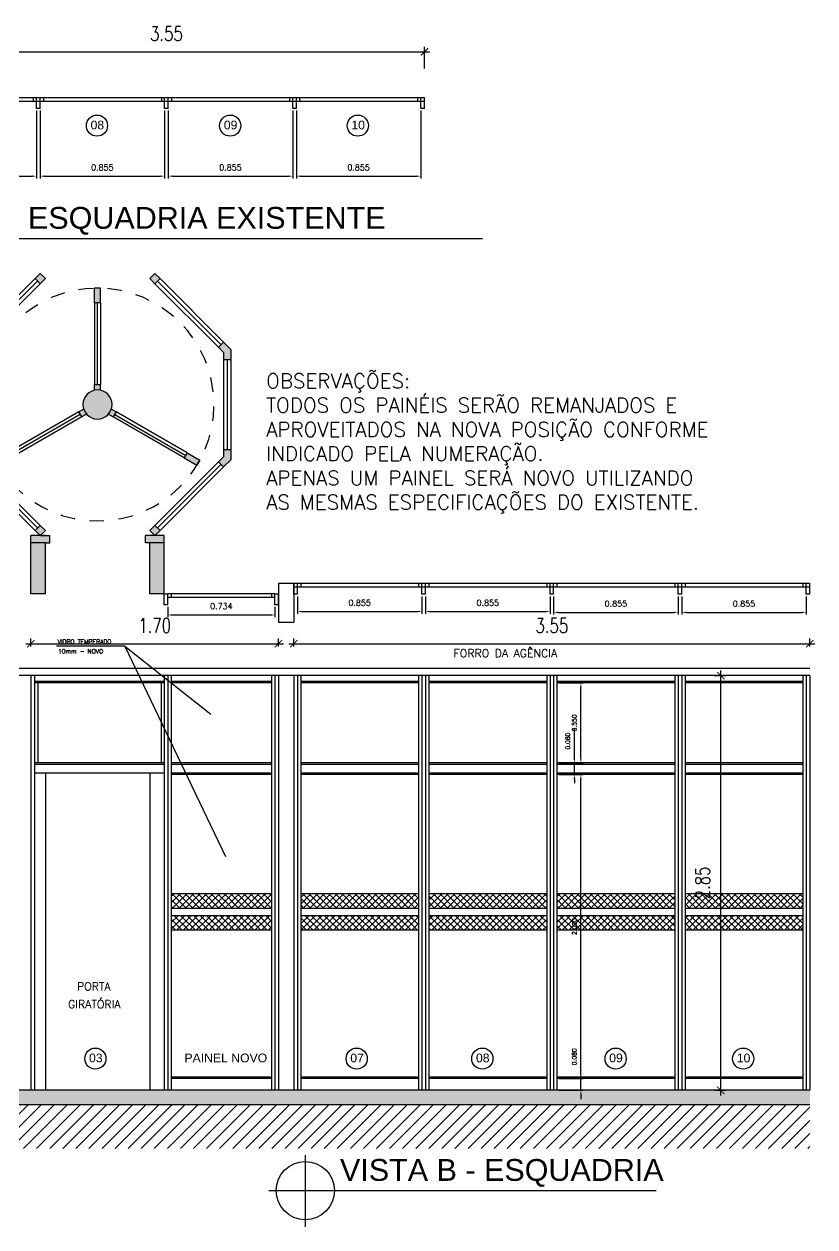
# Model space of a CAD drawing. Extents: x -36.1 to 57, y 1.4 to 46.9.
# Drawn here: x 19.45 to 24.89, y 2.71 to 10.98 of the extents above; entities that cross this region are included whole.
import ezdxf

# ---------------------------------------------------------------- set-up
doc = ezdxf.new("R2010")
doc.units = 0
doc.header["$LTSCALE"] = 0.02
doc.header["$PDMODE"] = 2
doc.linetypes.add('HIDDEN', pattern=[0.375, 0.25, -0.125])
doc.layers.get('0').update_dxf_attribs({"linetype": 'CONTINUOUS'})
doc.layers.get('DEFPOINTS').update_dxf_attribs({"linetype": 'CONTINUOUS'})
for name, color, linetype in [('A-COTAS', 6, 'CONTINUOUS'), ('A-HACHU', 250, 'CONTINUOUS'), ('ACESSORIOS', 6, 'CONTINUOUS'), ('COTAS', 6, 'CONTINUOUS'), ('ESQUAD-SOLID', 6, 'CONTINUOUS'), ('ESQUADRIA', 1, 'CONTINUOUS'), ('ESQUADRIA-F', 6, 'CONTINUOUS'), ('ESQUADRIAS-F', 6, 'CONTINUOUS'), ('ESQUADRIAS-G', 1, 'CONTINUOUS'), ('PAREDES', 7, 'CONTINUOUS'), ('PISO', 6, 'CONTINUOUS'), ('TEXTO', 7, 'CONTINUOUS'), ('TEXTO1', 3, 'CONTINUOUS')]:
    doc.layers.add(name, color=color, linetype=linetype)
doc.styles.add('ARCAD1', font='romans.shx')
doc.styles.add('ARIAL', font='arial.ttf')
doc.styles.add('COTAS', font='romans.shx', dxfattribs={"width": 0.75})
doc.styles.add('PAVIM', font='swiss.ttf')
doc.styles.add('ROMANS', font='simplex.shx')
doc.dimstyles.new('AUTO', dxfattribs={"dimtxt": 0.03, "dimasz": 0.03, "dimexe": 0.015, "dimexo": 0.015, "dimgap": 0.03, "dimtad": 1, "dimdec": 3, "dimzin": 0, "dimdsep": 46, "dimtxsty": 'ROMANS', "dimcen": 0.01, "dimclrd": 256, "dimclre": 256, "dimclrt": 256, "dimadec": 0, "dimazin": 0, "dimtfac": 1, "dimtdec": 4, "dimtmove": 0, "dimatfit": 3, "dimfxl": 1, "dimtvp": 1, "dimtolj": 1, "dimtzin": 0, "dimarcsym": 0})
doc.dimstyles.new('COTAS_50', dxfattribs={"dimscale": 50, "dimtxt": 0.002, "dimasz": 0.001, "dimexe": 0.0007, "dimexo": 0.004, "dimgap": 0.0015, "dimtad": 1, "dimzin": 0, "dimdsep": 46, "dimtxsty": 'COTAS', "dimblk1": 'ARCHTICK', "dimblk2": 'ARCHTICK', "dimsah": 1, "dimcen": 0.003, "dimdle": 0.0007, "dimaunit": 1, "dimadec": 0, "dimazin": 0, "dimtfac": 1, "dimtdec": 0, "dimtix": 1, "dimtmove": 0, "dimatfit": 3, "dimldrblk": 'ARCHTICK', "dimfxl": 1, "dimtolj": 1, "dimtzin": 0, "dimarcsym": 0})

# ---------------------------------------------------------------- blocks, each defined once
blk = doc.blocks.new('*D205')
at = {"linetype": 'ByBlock'}
for p, q in [((4.8399, -1.7727), (4.8399, -2.2383)), ((5.6949, -1.7727), (5.6949, -2.2383)), ((4.8699, -2.2233), (5.6649, -2.2233))]:
    blk.add_line(p, q, dxfattribs=at)
for points in [[(4.8699, -2.2183), (4.8699, -2.2283), (4.8399, -2.2233)], [(5.6649, -2.2183), (5.6649, -2.2283), (5.6949, -2.2233)]]:
    blk.add_solid(points, dxfattribs=at)
at = {"layer": 'DEFPOINTS', "color": 0, "linetype": 'ByBlock'}
for p in [(4.8399, -1.7577), (5.6949, -1.7577), (5.6949, -2.2233)]:
    blk.add_point(p, dxfattribs=at)
at = {"linetype": 'ByBlock', "insert": (5.2674, -2.1633), "char_height": 0.04, "attachment_point": 5, "style": 'ROMANS'}
blk.add_mtext('\\A1;0.855', dxfattribs=at)
blk = doc.blocks.new('_ARCHTICK')
at = {"color": 0, "linetype": 'ByBlock', "const_width": 0.15}
blk.add_lwpolyline([(-0.5, -0.5), (0.5, 0.5)], dxfattribs=at)
blk = doc.blocks.new('*D212')
at = {"color": 0, "linetype": 'ByBlock'}
for p, q in [((18.6231, 10.788), (22.2381, 10.788)), ((18.6581, 10.6738), (18.6581, 10.823)), ((22.2031, 10.6738), (22.2031, 10.823))]:
    blk.add_line(p, q, dxfattribs=at)
at = {"layer": 'DEFPOINTS', "color": 0, "linetype": 'ByBlock'}
for p in [(22.2031, 10.788), (18.6581, 10.4738), (22.2031, 10.4738)]:
    blk.add_point(p, dxfattribs=at)
at = {"color": 0, "linetype": 'ByBlock', "xscale": 0.05, "yscale": 0.05, "zscale": 0.05, "rotation": 180}
blk.add_blockref('_ARCHTICK', (18.6581, 10.788), dxfattribs=at)
at = {"color": 0, "linetype": 'ByBlock', "xscale": 0.05, "yscale": 0.05, "zscale": 0.05}
blk.add_blockref('_ARCHTICK', (22.2031, 10.788), dxfattribs=at)
at = {"color": 0, "linetype": 'ByBlock', "insert": (20.4306, 10.913), "char_height": 0.1, "attachment_point": 5, "style": 'COTAS'}
blk.add_mtext('\\A1;3.55', dxfattribs=at)
blk = doc.blocks.new('*D207')
at = {"linetype": 'ByBlock'}
for p, q in [((3.0799, -1.7727), (3.0799, -2.2383)), ((3.9349, -1.7727), (3.9349, -2.2383)), ((3.1099, -2.2233), (3.9049, -2.2233))]:
    blk.add_line(p, q, dxfattribs=at)
for points in [[(3.1099, -2.2183), (3.1099, -2.2283), (3.0799, -2.2233)], [(3.9049, -2.2183), (3.9049, -2.2283), (3.9349, -2.2233)]]:
    blk.add_solid(points, dxfattribs=at)
at = {"layer": 'DEFPOINTS', "color": 0, "linetype": 'ByBlock'}
for p in [(3.0799, -1.7577), (3.9349, -1.7577), (3.9349, -2.2233)]:
    blk.add_point(p, dxfattribs=at)
at = {"linetype": 'ByBlock', "insert": (3.5074, -2.1633), "char_height": 0.04, "attachment_point": 5, "style": 'ROMANS'}
blk.add_mtext('\\A1;0.855', dxfattribs=at)
blk = doc.blocks.new('*D208')
at = {"linetype": 'ByBlock'}
for p, q in [((3.9599, -1.7727), (3.9599, -2.2383)), ((4.8149, -1.7727), (4.8149, -2.2383)), ((3.9899, -2.2233), (4.7849, -2.2233))]:
    blk.add_line(p, q, dxfattribs=at)
for points in [[(3.9899, -2.2183), (3.9899, -2.2283), (3.9599, -2.2233)], [(4.7849, -2.2183), (4.7849, -2.2283), (4.8149, -2.2233)]]:
    blk.add_solid(points, dxfattribs=at)
at = {"layer": 'DEFPOINTS', "color": 0, "linetype": 'ByBlock'}
for p in [(3.9599, -1.7577), (4.8149, -1.7577), (4.8149, -2.2233)]:
    blk.add_point(p, dxfattribs=at)
at = {"linetype": 'ByBlock', "insert": (4.3874, -2.1633), "char_height": 0.04, "attachment_point": 5, "style": 'ROMANS'}
blk.add_mtext('\\A1;0.855', dxfattribs=at)
blk = doc.blocks.new('*D206')
at = {"linetype": 'ByBlock'}
for p, q in [((5.7199, -1.7727), (5.7199, -2.2383)), ((6.5749, -1.7727), (6.5749, -2.2383)), ((5.7499, -2.2233), (6.5449, -2.2233))]:
    blk.add_line(p, q, dxfattribs=at)
for points in [[(5.7499, -2.2183), (5.7499, -2.2283), (5.7199, -2.2233)], [(6.5449, -2.2183), (6.5449, -2.2283), (6.5749, -2.2233)]]:
    blk.add_solid(points, dxfattribs=at)
at = {"layer": 'DEFPOINTS', "color": 0, "linetype": 'ByBlock'}
for p in [(5.7199, -1.7577), (6.5749, -1.7577), (6.5749, -2.2233)]:
    blk.add_point(p, dxfattribs=at)
at = {"linetype": 'ByBlock', "insert": (6.1474, -2.1633), "char_height": 0.04, "attachment_point": 5, "style": 'ROMANS'}
blk.add_mtext('\\A1;0.855', dxfattribs=at)
blk = doc.blocks.new('PORTA-GIRA')
at = {"layer": 'ESQUAD-SOLID'}
h = blk.add_hatch(color=256, dxfattribs=at)
h.paths.add_polyline_path([(0.1, 2.1667), (0.0646, 2.2021), (0.0293, 2.1667), (0.0646, 2.1314)])
h.paths.add_polyline_path([(-0.3718, 1.695), (-0.4071, 1.7303), (-0.4571, 1.6803), (-0.4571, 1.6096), (-0.4071, 1.6096), (-0.4071, 1.6596)])
h.paths.add_polyline_path([(0.4786, 2.1008, 0.012502), (0.4386, 2.1008), (0.4386, 2.001), (0.4786, 2.001)])
h.paths.add_polyline_path([(0.8525, 2.2021), (0.8172, 2.1667), (0.8525, 2.1314), (0.8879, 2.1667)])
h.paths.add_polyline_path([(1.3743, 1.6803), (1.3389, 1.7157), (1.3036, 1.6803), (1.3243, 1.6596), (1.3243, 1.6096), (1.3743, 1.6096)])
h.paths.add_polyline_path([(1.3743, 0.9925), (1.3243, 0.9925), (1.3243, 0.9425), (1.2889, 0.9071), (1.3243, 0.8718), (1.3743, 0.9218)])
h.paths.add_polyline_path([(0.8525, 0.4707), (0.8172, 0.4354), (0.8525, 0.4), (0.8879, 0.4354)])
h.paths.add_polyline_path([(0.0646, 0.4707), (0.0293, 0.4354), (0.0646, 0.4), (0.1, 0.4354)])
h.paths.add_polyline_path([(-0.3718, 0.9071), (-0.4071, 0.9425), (-0.4071, 0.9925), (-0.4571, 0.9925), (-0.4571, 0.9218), (-0.4071, 0.8718)])
h.paths.add_polyline_path([(-0.1376, 0.9337), (-0.1576, 0.9684), (-0.244, 0.9185, 0.012502), (-0.224, 0.8838)])
h.paths.add_polyline_path([(1.0748, 0.9684), (1.0548, 0.9337), (1.1412, 0.8838, 0.012502), (1.1612, 0.9185)])
h.paths.add_polyline_path([(0.5586, 1.301, 1), (0.3586, 1.301, 1)])
h.paths.add_polyline_path([(0.1, 0.35), (0, 0.35), (0, 0), (0.1, 0)])
h.paths.add_polyline_path([(0.13, 0.4), (0.0646, 0.4), (0, 0.4), (0, 0.35), (0.1, 0.35), (0.13, 0.35)])
h.paths.add_polyline_path([(0.9172, 0.4), (0.8172, 0.4), (0.7872, 0.4), (0.7872, 0.35), (0.8172, 0.35), (0.9172, 0.35)])
h.paths.add_polyline_path([(0.9172, 0.35), (0.8172, 0.35), (0.8172, 0), (0.9172, 0)])
h.paths.add_polyline_path([(0.4786, 1.4376), (0.4386, 1.4376), (0.4386, 1.399, -0.101021), (0.4786, 1.399)])
h.paths.add_polyline_path([(0.5869, 1.2501), (0.5534, 1.2694, -0.101021), (0.5334, 1.2347), (0.5669, 1.2154)])
h.paths.add_polyline_path([(0.3637, 1.2694), (0.3303, 1.2501), (0.3503, 1.2154), (0.3837, 1.2347, -0.101021)])
at = {"layer": 'ESQUADRIA'}
for p, q in [((0.0293, 2.1667), (0.0646, 2.2021)), ((0.0293, 2.1667), (0.0646, 2.1314)), ((0.0646, 2.2021), (0.1, 2.1667)), ((0.0646, 2.1314), (0.1, 2.1667)), ((0.8525, 2.2021), (0.8172, 2.1667)), ((0.8172, 2.1667), (0.8525, 2.1314)), ((0.8525, 2.2021), (0.8879, 2.1667)), ((0.8879, 2.1667), (0.8525, 2.1314)), ((-0.3894, 1.7127), (0.047, 2.149)), ((0.4386, 2.001), (0.4386, 2.101)), ((0.4386, 2.101), (0.4786, 2.101)), ((0.4786, 2.001), (0.4786, 2.101)), ((1.3212, 1.698), (0.8702, 2.149)), ((0.4386, 2.001), (0.4786, 2.001)), ((0.4586, 1.4376), (0.4586, 2.001)), ((-0.4071, 1.7303), (-0.4571, 1.6803)), ((-0.4571, 1.6803), (-0.4571, 1.6096)), ((-0.4071, 1.7303), (-0.3718, 1.695)), ((-0.3718, 1.695), (-0.4071, 1.6596)), ((-0.4071, 1.6596), (-0.4071, 1.6096)), ((1.3389, 1.7157), (1.3036, 1.6803)), ((1.3036, 1.6803), (1.3243, 1.6596)), ((1.3243, 1.6096), (1.3243, 1.6596)), ((1.3389, 1.7157), (1.3743, 1.6803)), ((1.3743, 1.6096), (1.3743, 1.6803)), ((-0.4071, 1.6096), (-0.4571, 1.6096)), ((-0.4321, 1.6096), (-0.4321, 0.9925)), ((1.3243, 1.6096), (1.3743, 1.6096)), ((1.3493, 0.9925), (1.3493, 1.6096)), ((0.4786, 1.4376), (0.4386, 1.4376)), ((0.4386, 1.399), (0.4386, 1.4376)), ((0.4786, 1.399), (0.4786, 1.4376)), ((0.3637, 1.2694), (0.3303, 1.2501)), ((0.3303, 1.2501), (0.3503, 1.2154)), ((0.5534, 1.2694), (0.5869, 1.2501)), ((0.5669, 1.2154), (0.5869, 1.2501)), ((0.3403, 1.2327), (-0.1476, 0.951)), ((0.3837, 1.2347), (0.3503, 1.2154)), ((0.5334, 1.2347), (0.5669, 1.2154)), ((0.5769, 1.2327), (1.0648, 0.951)), ((-0.4571, 0.9925), (-0.4571, 0.9218)), ((-0.4071, 0.9925), (-0.4571, 0.9925)), ((-0.4071, 0.9925), (-0.4071, 0.9425)), ((1.3243, 0.9425), (1.3243, 0.9925)), ((1.3243, 0.9925), (1.3743, 0.9925)), ((1.3743, 0.9218), (1.3743, 0.9925)), ((-0.4071, 0.8718), (-0.4571, 0.9218)), ((-0.3718, 0.9071), (-0.4071, 0.9425)), ((-0.1576, 0.9684), (-0.2442, 0.9184)), ((-0.2442, 0.9184), (-0.2242, 0.8837)), ((-0.1376, 0.9337), (-0.2242, 0.8837)), ((-0.1576, 0.9684), (-0.1376, 0.9337)), ((1.0548, 0.9337), (1.0748, 0.9684)), ((1.0548, 0.9337), (1.1414, 0.8837)), ((1.0748, 0.9684), (1.1614, 0.9184)), ((1.1414, 0.8837), (1.1614, 0.9184)), ((1.2889, 0.9071), (1.3243, 0.9425)), ((1.3243, 0.8718), (1.3743, 0.9218)), ((-0.3718, 0.9071), (-0.4071, 0.8718)), ((-0.3894, 0.8894), (0.047, 0.453)), ((0.8702, 0.453), (1.3066, 0.8894)), ((1.2889, 0.9071), (1.3243, 0.8718)), ((0.0646, 0.4707), (0.0293, 0.4354)), ((0.0646, 0.4), (0.0293, 0.4354)), ((0.1, 0.4354), (0.0646, 0.4707)), ((0.1, 0.4354), (0.0646, 0.4)), ((0.8172, 0.4354), (0.8525, 0.4707)), ((0.8172, 0.4354), (0.8525, 0.4)), ((0.8525, 0.4707), (0.8879, 0.4354)), ((0.8525, 0.4), (0.8879, 0.4354)), ((0, 0), (0, 0.4)), ((0, 0.4), (0.1, 0.4)), ((0, 0.35), (0.1, 0.35)), ((0.0646, 0.4), (0.13, 0.4)), ((0.1, 0), (0.1, 0.35)), ((0.1, 0.35), (0.13, 0.35)), ((0.13, 0.35), (0.13, 0.4)), ((0.7872, 0.35), (0.7872, 0.4)), ((0.8525, 0.4), (0.7872, 0.4)), ((0.8172, 0.35), (0.7872, 0.35)), ((0.8172, 0.4), (0.9172, 0.4)), ((0.8172, 0), (0.8172, 0.35)), ((0.8172, 0.35), (0.9172, 0.35)), ((0.9172, 0), (0.9172, 0.4)), ((0, 0), (0.1, 0)), ((0.8172, 0), (0.9172, 0))]:
    blk.add_line(p, q, dxfattribs=at)
blk.add_circle((0.4586, 1.301), 0.1, dxfattribs=at)
at = {"layer": 'ESQUADRIA-F'}
for p, q in [((-0.4071, 1.7303), (0.0293, 2.1667)), ((1.3389, 1.7157), (0.8879, 2.1667)), ((-0.3718, 1.695), (0.0646, 2.1314)), ((1.3036, 1.6803), (0.8525, 2.1314)), ((0.4386, 2.001), (0.4386, 1.4376)), ((0.4786, 2.001), (0.4786, 1.4376)), ((-0.4571, 1.6096), (-0.4571, 0.9925)), ((-0.4071, 1.6096), (-0.4071, 0.9925)), ((1.3243, 0.9925), (1.3243, 1.6096)), ((1.3743, 0.9925), (1.3743, 1.6096)), ((-0.1576, 0.9684), (0.3303, 1.2501)), ((0.5869, 1.2501), (1.0748, 0.9684)), ((-0.1376, 0.9337), (0.3503, 1.2154)), ((0.5669, 1.2154), (1.0548, 0.9337)), ((-0.4071, 0.8718), (0.0293, 0.4354)), ((-0.3718, 0.9071), (0.0646, 0.4707)), ((0.8525, 0.4707), (1.2889, 0.9071)), ((0.8879, 0.4354), (1.3243, 0.8718))]:
    blk.add_line(p, q, dxfattribs=at)
at = {"layer": 'PISO', "linetype": 'HIDDEN'}
blk.add_circle((0.4586, 1.301), 0.8, dxfattribs=at)
blk = doc.blocks.new('*D216')
at = {"color": 0, "linetype": 'ByBlock'}
for p, q in [((24.2394, 3.6155), (24.2394, 6.5355)), ((24.1934, 6.5005), (24.2744, 6.5005)), ((24.1934, 3.6505), (24.2744, 3.6505))]:
    blk.add_line(p, q, dxfattribs=at)
at = {"layer": 'DEFPOINTS', "color": 0, "linetype": 'ByBlock'}
for p in [(23.9934, 6.5005), (24.2394, 6.5005), (23.9934, 3.6505)]:
    blk.add_point(p, dxfattribs=at)
at = {"color": 0, "linetype": 'ByBlock', "xscale": 0.05, "yscale": 0.05, "zscale": 0.05}
for p, rotation in [((24.2394, 6.5005), 90), ((24.2394, 3.6505), 270)]:
    blk.add_blockref('_ARCHTICK', p, dxfattribs=dict(at, rotation=rotation))
at = {"color": 0, "linetype": 'ByBlock', "insert": (24.1144, 5.0755), "char_height": 0.1, "attachment_point": 5, "rotation": 90, "style": 'COTAS'}
blk.add_mtext('\\A1;2.85', dxfattribs=at)
blk = doc.blocks.new('*D217')
at = {"linetype": 'ByBlock'}
for p, q in [((17.5179, 8.2591), (17.5179, 8.4691)), ((17.4133, 8.2291), (17.5329, 8.2291)), ((17.5179, 8.1491), (17.5179, 8.2291)), ((17.4133, 8.1491), (17.5329, 8.1491)), ((17.5179, 8.1191), (17.5179, 8.0891))]:
    blk.add_line(p, q, dxfattribs=at)
for points in [[(17.5129, 8.2591), (17.5229, 8.2591), (17.5179, 8.2291)], [(17.5129, 8.1191), (17.5229, 8.1191), (17.5179, 8.1491)]]:
    blk.add_solid(points, dxfattribs=at)
at = {"layer": 'DEFPOINTS', "color": 0, "linetype": 'ByBlock'}
for p in [(17.3983, 8.2291), (17.5179, 8.2291), (17.3983, 8.1491)]:
    blk.add_point(p, dxfattribs=at)
at = {"linetype": 'ByBlock', "insert": (17.4729, 8.3791), "char_height": 0.03, "attachment_point": 5, "rotation": 90, "style": 'ROMANS'}
blk.add_mtext('\\A1;0.080', dxfattribs=at)
blk = doc.blocks.new('*D218')
at = {"linetype": 'ByBlock'}
for p, q in [((17.4133, 8.7791), (17.5779, 8.7791)), ((17.5629, 8.2591), (17.5629, 8.7491)), ((17.4133, 8.2291), (17.5779, 8.2291))]:
    blk.add_line(p, q, dxfattribs=at)
for points in [[(17.5579, 8.7491), (17.5679, 8.7491), (17.5629, 8.7791)], [(17.5579, 8.2591), (17.5679, 8.2591), (17.5629, 8.2291)]]:
    blk.add_solid(points, dxfattribs=at)
at = {"layer": 'DEFPOINTS', "color": 0, "linetype": 'ByBlock'}
for p in [(17.3983, 8.7791), (17.5629, 8.7791), (17.3983, 8.2291)]:
    blk.add_point(p, dxfattribs=at)
at = {"linetype": 'ByBlock', "insert": (17.5179, 8.5041), "char_height": 0.03, "attachment_point": 5, "rotation": 90, "style": 'ROMANS'}
blk.add_mtext('\\A1;0.550', dxfattribs=at)
blk = doc.blocks.new('*D219')
at = {"linetype": 'ByBlock'}
for p, q in [((17.5629, 6.0891), (17.5629, 6.2991)), ((17.4133, 6.0591), (17.5779, 6.0591)), ((17.5629, 5.9791), (17.5629, 6.0591)), ((17.4133, 5.9791), (17.5779, 5.9791)), ((17.5629, 5.9491), (17.5629, 5.9191))]:
    blk.add_line(p, q, dxfattribs=at)
for points in [[(17.5579, 6.0891), (17.5679, 6.0891), (17.5629, 6.0591)], [(17.5579, 5.9491), (17.5679, 5.9491), (17.5629, 5.9791)]]:
    blk.add_solid(points, dxfattribs=at)
at = {"layer": 'DEFPOINTS', "color": 0, "linetype": 'ByBlock'}
for p in [(17.3983, 6.0591), (17.5629, 6.0591), (17.3983, 5.9791)]:
    blk.add_point(p, dxfattribs=at)
at = {"linetype": 'ByBlock', "insert": (17.5179, 6.2091), "char_height": 0.03, "attachment_point": 5, "rotation": 90, "style": 'ROMANS'}
blk.add_mtext('\\A1;0.080', dxfattribs=at)
blk = doc.blocks.new('*D220')
at = {"linetype": 'ByBlock'}
for p, q in [((17.4133, 8.1491), (17.5779, 8.1491)), ((17.5629, 6.0891), (17.5629, 8.1191)), ((17.4133, 6.0591), (17.5779, 6.0591))]:
    blk.add_line(p, q, dxfattribs=at)
for points in [[(17.5579, 8.1191), (17.5679, 8.1191), (17.5629, 8.1491)], [(17.5579, 6.0891), (17.5679, 6.0891), (17.5629, 6.0591)]]:
    blk.add_solid(points, dxfattribs=at)
at = {"layer": 'DEFPOINTS', "color": 0, "linetype": 'ByBlock'}
for p in [(17.3983, 8.1491), (17.5629, 8.1491), (17.3983, 6.0591)]:
    blk.add_point(p, dxfattribs=at)
at = {"linetype": 'ByBlock', "insert": (17.5179, 7.1041), "char_height": 0.03, "attachment_point": 5, "rotation": 90, "style": 'ROMANS'}
blk.add_mtext('\\A1;2.090', dxfattribs=at)
blk = doc.blocks.new('*D226')
at = {"linetype": 'ByBlock'}
for p, q in [((4.8377, -5.1838), (4.8377, -5.2541)), ((5.5717, -5.1838), (5.5717, -5.2541)), ((4.8677, -5.2391), (5.5417, -5.2391))]:
    blk.add_line(p, q, dxfattribs=at)
for points in [[(4.8677, -5.2341), (4.8677, -5.2441), (4.8377, -5.2391)], [(5.5417, -5.2341), (5.5417, -5.2441), (5.5717, -5.2391)]]:
    blk.add_solid(points, dxfattribs=at)
at = {"layer": 'DEFPOINTS', "color": 0, "linetype": 'ByBlock'}
for p in [(4.8377, -5.1688), (5.5717, -5.1688), (5.5717, -5.2391)]:
    blk.add_point(p, dxfattribs=at)
at = {"linetype": 'ByBlock', "insert": (5.2047, -5.1791), "char_height": 0.04, "attachment_point": 5, "style": 'ROMANS'}
blk.add_mtext('\\A1;0.734', dxfattribs=at)
blk = doc.blocks.new('*D228')
at = {"linetype": 'ByBlock'}
for p, q in [((5.7276, -5.1114), (5.7276, -5.2305)), ((6.5826, -5.1114), (6.5826, -5.2305)), ((5.7576, -5.2155), (6.5526, -5.2155))]:
    blk.add_line(p, q, dxfattribs=at)
for points in [[(5.7576, -5.2105), (5.7576, -5.2205), (5.7276, -5.2155)], [(6.5526, -5.2105), (6.5526, -5.2205), (6.5826, -5.2155)]]:
    blk.add_solid(points, dxfattribs=at)
at = {"layer": 'DEFPOINTS', "color": 0, "linetype": 'ByBlock'}
for p in [(5.7276, -5.0964), (6.5826, -5.0964), (6.5826, -5.2155)]:
    blk.add_point(p, dxfattribs=at)
at = {"linetype": 'ByBlock', "insert": (6.1551, -5.1555), "char_height": 0.04, "attachment_point": 5, "style": 'ROMANS'}
blk.add_mtext('\\A1;0.855', dxfattribs=at)
blk = doc.blocks.new('*D229')
at = {"linetype": 'ByBlock'}
for p, q in [((6.6076, -5.1114), (6.6076, -5.2305)), ((7.4626, -5.1114), (7.4626, -5.2305)), ((6.6376, -5.2155), (7.4326, -5.2155))]:
    blk.add_line(p, q, dxfattribs=at)
for points in [[(6.6376, -5.2105), (6.6376, -5.2205), (6.6076, -5.2155)], [(7.4326, -5.2105), (7.4326, -5.2205), (7.4626, -5.2155)]]:
    blk.add_solid(points, dxfattribs=at)
at = {"layer": 'DEFPOINTS', "color": 0, "linetype": 'ByBlock'}
for p in [(6.6076, -5.0964), (7.4626, -5.0964), (7.4626, -5.2155)]:
    blk.add_point(p, dxfattribs=at)
at = {"linetype": 'ByBlock', "insert": (7.0351, -5.1555), "char_height": 0.04, "attachment_point": 5, "style": 'ROMANS'}
blk.add_mtext('\\A1;0.855', dxfattribs=at)
blk = doc.blocks.new('*D230')
at = {"linetype": 'ByBlock'}
for p, q in [((7.4876, -5.1114), (7.4876, -5.2365)), ((8.3426, -5.1114), (8.3426, -5.2365)), ((7.5176, -5.2215), (8.3126, -5.2215))]:
    blk.add_line(p, q, dxfattribs=at)
for points in [[(7.5176, -5.2165), (7.5176, -5.2265), (7.4876, -5.2215)], [(8.3126, -5.2165), (8.3126, -5.2265), (8.3426, -5.2215)]]:
    blk.add_solid(points, dxfattribs=at)
at = {"layer": 'DEFPOINTS', "color": 0, "linetype": 'ByBlock'}
for p in [(7.4876, -5.0964), (8.3426, -5.0964), (8.3426, -5.2215)]:
    blk.add_point(p, dxfattribs=at)
at = {"linetype": 'ByBlock', "insert": (7.9151, -5.1615), "char_height": 0.04, "attachment_point": 5, "style": 'ROMANS'}
blk.add_mtext('\\A1;0.855', dxfattribs=at)
blk = doc.blocks.new('*D231')
at = {"linetype": 'ByBlock'}
for p, q in [((8.3676, -5.1114), (8.3676, -5.2365)), ((9.2226, -5.1114), (9.2226, -5.2365)), ((8.3976, -5.2215), (9.1926, -5.2215))]:
    blk.add_line(p, q, dxfattribs=at)
for points in [[(8.3976, -5.2165), (8.3976, -5.2265), (8.3676, -5.2215)], [(9.1926, -5.2165), (9.1926, -5.2265), (9.2226, -5.2215)]]:
    blk.add_solid(points, dxfattribs=at)
at = {"layer": 'DEFPOINTS', "color": 0, "linetype": 'ByBlock'}
for p in [(8.3676, -5.0964), (9.2226, -5.0964), (9.2226, -5.2215)]:
    blk.add_point(p, dxfattribs=at)
at = {"linetype": 'ByBlock', "insert": (8.7951, -5.1615), "char_height": 0.04, "attachment_point": 5, "style": 'ROMANS'}
blk.add_mtext('\\A1;0.855', dxfattribs=at)
blk = doc.blocks.new('*D234')
at = {"color": 0, "linetype": 'ByBlock'}
for p, q in [((19.4638, 6.72), (21.2355, 6.72)), ((19.4988, 6.7005), (19.4988, 6.755)), ((21.2005, 6.7005), (21.2005, 6.755))]:
    blk.add_line(p, q, dxfattribs=at)
at = {"layer": 'DEFPOINTS', "color": 0, "linetype": 'ByBlock'}
for p in [(21.2005, 6.72), (19.4988, 6.5005), (21.2005, 6.5005)]:
    blk.add_point(p, dxfattribs=at)
at = {"color": 0, "linetype": 'ByBlock', "xscale": 0.05, "yscale": 0.05, "zscale": 0.05, "rotation": 180}
blk.add_blockref('_ARCHTICK', (19.4988, 6.72), dxfattribs=at)
at = {"color": 0, "linetype": 'ByBlock', "xscale": 0.05, "yscale": 0.05, "zscale": 0.05}
blk.add_blockref('_ARCHTICK', (21.2005, 6.72), dxfattribs=at)
at = {"color": 0, "linetype": 'ByBlock', "insert": (20.3496, 6.845), "char_height": 0.1, "attachment_point": 5, "style": 'COTAS'}
blk.add_mtext('\\A1;1.70', dxfattribs=at)
blk = doc.blocks.new('*D235')
at = {"color": 0, "linetype": 'ByBlock'}
for p, q in [((21.2709, 6.72), (24.8859, 6.72)), ((21.3059, 6.7005), (21.3059, 6.755)), ((24.8509, 6.7005), (24.8509, 6.755))]:
    blk.add_line(p, q, dxfattribs=at)
at = {"layer": 'DEFPOINTS', "color": 0, "linetype": 'ByBlock'}
for p in [(24.8509, 6.72), (21.3059, 6.5005), (24.8509, 6.5005)]:
    blk.add_point(p, dxfattribs=at)
at = {"color": 0, "linetype": 'ByBlock', "xscale": 0.05, "yscale": 0.05, "zscale": 0.05, "rotation": 180}
blk.add_blockref('_ARCHTICK', (21.3059, 6.72), dxfattribs=at)
at = {"color": 0, "linetype": 'ByBlock', "xscale": 0.05, "yscale": 0.05, "zscale": 0.05}
blk.add_blockref('_ARCHTICK', (24.8509, 6.72), dxfattribs=at)
at = {"color": 0, "linetype": 'ByBlock', "insert": (23.0784, 6.845), "char_height": 0.1, "attachment_point": 5, "style": 'COTAS'}
blk.add_mtext('\\A1;3.55', dxfattribs=at)

msp = doc.modelspace()

# ---------------------------------------------------------------- hatches: boundary and pattern name
at = {"layer": 'A-HACHU'}
h = msp.add_hatch(dxfattribs=at)
h.set_pattern_fill('ANSI37', color=256, scale=0.01, style=0)
h.set_pattern_definition([(45, (15.603224, 12.156533), (-0.02245064, 0.02245064), []), (135, (15.603224, 12.156533), (-0.02245064, -0.02245064), [])])
h.paths.add_polyline_path([(15.9762, 5.0005), (15.8855, 4.9005), (16.72, 4.9005), (16.72, 5.0005)])
h.paths.add_polyline_path([(16.72, 4.7505), (16.72, 4.8505), (15.8402, 4.8505), (15.8269, 4.8358), (15.8965, 4.7505)])
h.paths.add_polyline_path([(15.82, 5.0005), (15.82, 4.9005), (15.8855, 4.9005), (15.9762, 5.0005)])
h.paths.add_polyline_path([(16.79, 5.0005), (16.79, 4.9005), (17.546, 4.9005), (17.546, 5.0005)])
h.paths.add_polyline_path([(17.546, 4.7505), (17.546, 4.8505), (16.79, 4.8505), (16.79, 4.7505)])
h.paths.add_polyline_path([(18.426, 4.7505), (18.426, 4.8505), (17.616, 4.8505), (17.616, 4.7505)])
h.paths.add_polyline_path([(17.616, 5.0005), (17.616, 4.9005), (18.426, 4.9005), (18.426, 5.0005)])
h.paths.add_polyline_path([(18.496, 5.0005), (18.496, 4.9005), (19.1013, 4.9005), (19.1013, 5.0005)])
h.paths.add_polyline_path([(19.1013, 4.7505), (19.1013, 4.8505), (18.496, 4.8505), (18.496, 4.7505)])
h.paths.add_polyline_path([(20.4634, 4.8505), (20.4634, 4.7505), (21.153, 4.7505), (21.153, 4.8505)])
h.paths.add_polyline_path([(20.4634, 5.0005), (20.4634, 4.9005), (21.153, 4.9005), (21.153, 5.0005)])
h.paths.add_polyline_path([(22.1634, 4.9005), (22.1634, 5.0005), (21.3534, 5.0005), (21.3534, 4.9005)])
h.paths.add_polyline_path([(21.3534, 4.8505), (21.3534, 4.7505), (22.1634, 4.7505), (22.1634, 4.8505)])
h.paths.add_polyline_path([(22.2334, 4.8505), (22.2334, 4.7505), (23.0434, 4.7505), (23.0434, 4.8505)])
h.paths.add_polyline_path([(23.0434, 4.9005), (23.0434, 5.0005), (22.2334, 5.0005), (22.2334, 4.9005)])
h.paths.add_polyline_path([(23.9234, 4.9005), (23.9234, 5.0005), (23.1134, 5.0005), (23.1134, 4.9005)])
h.paths.add_polyline_path([(23.1134, 4.8505), (23.1134, 4.7505), (23.9234, 4.7505), (23.9234, 4.8505)])
h.paths.add_polyline_path([(23.9934, 4.8505), (23.9934, 4.7505), (24.8034, 4.7505), (24.8034, 4.8505)])
h.paths.add_polyline_path([(23.9934, 5.0005), (23.9934, 4.9005), (24.8034, 4.9005), (24.8034, 5.0005)])
h.paths.add_polyline_path([(23.2105, 4.708), (23.2105, 4.843), (23.2555, 4.843), (23.2555, 4.708)], flags=9)
h.paths.add_polyline_path([(24.0394, 4.9362), (24.0394, 5.2148), (24.1894, 5.2148), (24.1894, 4.9362)], flags=9)
h = msp.add_hatch(dxfattribs=at)
h.set_pattern_fill('ANSI31', color=256, scale=0.02, style=0)
h.set_pattern_definition([(45, (15.603224, 12.156533), (-0.04490128, 0.04490128), [])])
h.paths.add_polyline_path([(24.8509, 3.5505), (14.8525, 3.5505), (14.8525, 3.2505), (24.8509, 3.2505)])

# ---------------------------------------------------------------- linework, layer by layer
msp.add_solid([(14.8525, 3.5505), (14.8525, 3.6505), (24.8509, 3.5505), (24.8509, 3.6505)], dxfattribs=at)
at = {"layer": 'COTAS', "linetype": 'ByBlock'}
for q in [(19.6752, 6.7027), (20.7366, 6.2358), (20.8372, 5.257)]:
    msp.add_line((20.1455, 6.7027), q, dxfattribs=at)
at = {"layer": 'ESQUADRIA-F', "linetype": 'ByBlock'}
for p, q in [((18.6831, 10.4738), (22.2031, 10.4738)), ((18.6831, 10.4488), (22.2031, 10.4488)), ((21.3059, 7.1351), (24.8509, 7.1351)), ((21.3059, 7.1101), (24.8509, 7.1101)), ((21.175, 7.0627), (20.4409, 7.0627)), ((21.175, 7.0377), (20.4409, 7.0377))]:
    msp.add_line(p, q, dxfattribs=at)
at = {"layer": 'ESQUADRIA-F'}
for p, q in [((20.4159, 6.4605), (19.5238, 6.4605)), ((20.4159, 6.4505), (19.5238, 6.4505)), ((19.5463, 6.4505), (19.5463, 5.9005)), ((20.3934, 6.4505), (20.3934, 5.9005)), ((20.4634, 6.5005), (20.4634, 3.6505)), ((21.153, 6.4605), (20.4634, 6.4605)), ((21.153, 6.4505), (20.4634, 6.4505)), ((21.153, 6.5005), (21.153, 3.6505)), ((21.3534, 6.5005), (21.3534, 3.6505)), ((22.1634, 6.4605), (21.3534, 6.4605)), ((22.1634, 6.4505), (21.3534, 6.4505)), ((22.1634, 6.5005), (22.1634, 3.6505)), ((22.2334, 6.5005), (22.2334, 3.6505)), ((23.0434, 6.4605), (22.2334, 6.4605)), ((23.0434, 6.4505), (22.2334, 6.4505)), ((23.0434, 6.5005), (23.0434, 3.6505)), ((23.1134, 6.5005), (23.1134, 3.6505)), ((23.9234, 6.4605), (23.1134, 6.4605)), ((23.9234, 6.4505), (23.1134, 6.4505)), ((23.9234, 6.5005), (23.9234, 3.6505)), ((23.9934, 6.5005), (23.9934, 3.6505)), ((24.8034, 6.4605), (23.9934, 6.4605)), ((24.8034, 6.4505), (23.9934, 6.4505)), ((24.8034, 6.5005), (24.8034, 3.6505)), ((20.4159, 5.9005), (19.5238, 5.9005)), ((20.4159, 5.8905), (19.5238, 5.8905)), ((21.153, 5.9005), (20.4634, 5.9005)), ((21.153, 5.8905), (20.4634, 5.8905)), ((22.1634, 5.9005), (21.3534, 5.9005)), ((22.1634, 5.8905), (21.3534, 5.8905)), ((23.0434, 5.9005), (22.2334, 5.9005)), ((23.0434, 5.8905), (22.2334, 5.8905)), ((23.9234, 5.9005), (23.1134, 5.9005)), ((23.9234, 5.8905), (23.1134, 5.8905)), ((24.8034, 5.9005), (23.9934, 5.9005)), ((24.8034, 5.8905), (23.9934, 5.8905)), ((20.4159, 5.8305), (19.5238, 5.8305)), ((21.153, 5.8305), (20.4634, 5.8305)), ((21.153, 5.8205), (20.4634, 5.8205)), ((22.1634, 5.8305), (21.3534, 5.8305)), ((22.1634, 5.8205), (21.3534, 5.8205)), ((23.0434, 5.8305), (22.2334, 5.8305)), ((23.0434, 5.8205), (22.2334, 5.8205)), ((23.9234, 5.8305), (23.1134, 5.8305)), ((23.9234, 5.8205), (23.1134, 5.8205)), ((24.8034, 5.8305), (23.9934, 5.8305)), ((24.8034, 5.8205), (23.9934, 5.8205)), ((21.153, 3.7405), (20.4634, 3.7405)), ((21.153, 3.7305), (20.4634, 3.7305)), ((22.1634, 3.7405), (21.3534, 3.7405)), ((22.1634, 3.7305), (21.3534, 3.7305)), ((23.0434, 3.7405), (22.2334, 3.7405)), ((23.0434, 3.7305), (22.2334, 3.7305)), ((23.9234, 3.7405), (23.1134, 3.7405)), ((23.9234, 3.7305), (23.1134, 3.7305)), ((24.8034, 3.7405), (23.9934, 3.7405)), ((24.8034, 3.7305), (23.9934, 3.7305))]:
    msp.add_line(p, q, dxfattribs=at)
at = {"layer": 'ESQUADRIAS-F'}
for p, q in [((19.5156, 10.4738), (19.5156, 10.4488)), ((19.5856, 10.4738), (19.5856, 10.4488)), ((20.3956, 10.4738), (20.3956, 10.4488)), ((20.4656, 10.4738), (20.4656, 10.4488)), ((21.2756, 10.4738), (21.2756, 10.4488)), ((21.3456, 10.4738), (21.3456, 10.4488)), ((22.1556, 10.4738), (22.1556, 10.4488)), ((21.3534, 7.1351), (21.3534, 7.1101)), ((22.1634, 7.1351), (22.1634, 7.1101)), ((22.2334, 7.1351), (22.2334, 7.1101)), ((23.0434, 7.1351), (23.0434, 7.1101)), ((23.1134, 7.1351), (23.1134, 7.1101)), ((23.9234, 7.1351), (23.9234, 7.1101)), ((23.9934, 7.1351), (23.9934, 7.1101)), ((24.8034, 7.1351), (24.8034, 7.1101)), ((20.4634, 7.0627), (20.4634, 7.0377)), ((21.1525, 7.0627), (21.1525, 7.0377))]:
    msp.add_line(p, q, dxfattribs=at)
at = {"layer": 'ESQUADRIAS-G'}
for p, q in [((19.5381, 10.4738), (19.5631, 10.4738)), ((19.5381, 10.3988), (19.5381, 10.4738)), ((19.5631, 10.3988), (19.5631, 10.4738)), ((20.4181, 10.4738), (20.4431, 10.4738)), ((20.4181, 10.3988), (20.4181, 10.4738)), ((20.4431, 10.3988), (20.4431, 10.4738)), ((21.2981, 10.3988), (21.2981, 10.4738)), ((21.2981, 10.4738), (21.3231, 10.4738)), ((21.3231, 10.3988), (21.3231, 10.4738)), ((22.1781, 10.4738), (22.2031, 10.4738)), ((22.1781, 10.3988), (22.1781, 10.4738)), ((22.2031, 10.3988), (22.2031, 10.4738)), ((19.5631, 10.3988), (19.5381, 10.3988)), ((20.4431, 10.3988), (20.4181, 10.3988)), ((21.3231, 10.3988), (21.2981, 10.3988)), ((22.2031, 10.3988), (22.1781, 10.3988)), ((21.3059, 7.0601), (21.3059, 7.1351)), ((21.3059, 7.1351), (21.3309, 7.1351)), ((21.3309, 7.0601), (21.3309, 7.1351)), ((22.1859, 7.0601), (22.1859, 7.1351)), ((22.1859, 7.1351), (22.2109, 7.1351)), ((22.2109, 7.0601), (22.2109, 7.1351)), ((23.0659, 7.0601), (23.0659, 7.1351)), ((23.0659, 7.1351), (23.0909, 7.1351)), ((23.0909, 7.0601), (23.0909, 7.1351)), ((23.9459, 7.1351), (23.9709, 7.1351)), ((23.9459, 7.0601), (23.9459, 7.1351)), ((23.9709, 7.0601), (23.9709, 7.1351)), ((24.8259, 7.0601), (24.8259, 7.1351)), ((24.8259, 7.1351), (24.8509, 7.1351)), ((24.8509, 7.0601), (24.8509, 7.1351)), ((20.4159, 7.0627), (20.4409, 7.0627)), ((20.4159, 6.9877), (20.4159, 7.0627)), ((20.4409, 6.9877), (20.4409, 7.0627)), ((21.175, 7.0627), (21.2, 7.0627)), ((21.175, 6.9877), (21.175, 7.0627)), ((21.2, 6.9877), (21.2, 7.0627)), ((21.3309, 7.0601), (21.3059, 7.0601)), ((22.2109, 7.0601), (22.1859, 7.0601)), ((23.0909, 7.0601), (23.0659, 7.0601)), ((23.9709, 7.0601), (23.9459, 7.0601)), ((24.8509, 7.0601), (24.8259, 7.0601)), ((20.4409, 6.9877), (20.4159, 6.9877)), ((21.2, 6.9877), (21.175, 6.9877)), ((19.5238, 6.5005), (19.5238, 3.6505)), ((20.4159, 6.5005), (20.4159, 3.6505)), ((20.4409, 6.5005), (20.4409, 3.6505)), ((21.1755, 6.5005), (21.1755, 3.6505)), ((21.3309, 6.5005), (21.3309, 3.6505)), ((22.1859, 6.5005), (22.1859, 3.6505)), ((22.2109, 6.5005), (22.2109, 3.6505)), ((23.0659, 6.5005), (23.0659, 3.6505)), ((23.0909, 6.5005), (23.0909, 3.6505)), ((23.9459, 6.5005), (23.9459, 3.6505)), ((23.9709, 6.5005), (23.9709, 3.6505)), ((24.8259, 6.5005), (24.8259, 3.6505)), ((24.8509, 6.5005), (24.8509, 3.6505)), ((21.153, 5.0005), (20.4634, 5.0005)), ((22.1634, 5.0005), (21.3534, 5.0005)), ((23.0434, 5.0005), (22.2334, 5.0005)), ((23.9234, 5.0005), (23.1134, 5.0005)), ((24.8034, 5.0005), (23.9934, 5.0005)), ((21.153, 4.9005), (20.4634, 4.9005)), ((22.1634, 4.9005), (21.3534, 4.9005)), ((23.0434, 4.9005), (22.2334, 4.9005)), ((23.9234, 4.9005), (23.1134, 4.9005)), ((24.8034, 4.9005), (23.9934, 4.9005)), ((21.153, 4.8505), (20.4634, 4.8505)), ((22.1634, 4.8505), (21.3534, 4.8505)), ((23.0434, 4.8505), (22.2334, 4.8505)), ((23.9234, 4.8505), (23.1134, 4.8505)), ((24.8034, 4.8505), (23.9934, 4.8505)), ((21.153, 4.7505), (20.4634, 4.7505)), ((22.1634, 4.7505), (21.3534, 4.7505)), ((23.0434, 4.7505), (22.2334, 4.7505)), ((23.9234, 4.7505), (23.1134, 4.7505)), ((24.8034, 4.7505), (23.9934, 4.7505))]:
    msp.add_line(p, q, dxfattribs=at)
at = {"layer": 'PAREDES'}
for p, q in [((21.2005, 7.1351), (21.3305, 7.1351)), ((21.2005, 7.1351), (21.2005, 6.8686)), ((21.3059, 7.1351), (21.3059, 6.8686)), ((21.2005, 6.8686), (21.3059, 6.8686)), ((24.8509, 6.5505), (14.8525, 6.5505)), ((24.8509, 6.5005), (14.8525, 6.5005)), ((19.4988, 6.5005), (19.4988, 3.6505)), ((21.2005, 6.5005), (21.2005, 3.6505)), ((21.3059, 6.5005), (21.3059, 3.6505)), ((19.5988, 5.8305), (19.5988, 3.6505)), ((20.3159, 5.8305), (20.3159, 3.6505)), ((24.8509, 3.6505), (14.8525, 3.6505)), ((24.8509, 3.5505), (14.8525, 3.5505))]:
    msp.add_line(p, q, dxfattribs=at)
at = {"layer": 'PISO'}
for p, q in [((18.9912, 9.5049), (22.6027, 9.5049)), ((21.3847, 3.2046), (21.3847, 2.7113)), ((21.1347, 2.9613), (23.7941, 2.9613))]:
    msp.add_line(p, q, dxfattribs=at)
at = {"layer": 'TEXTO'}
msp.add_circle((21.3847, 2.9613), 0.2, dxfattribs=at)
at = {"layer": 'TEXTO1', "linetype": 'ByBlock'}
for centre in [(19.9532, 10.2805), (20.8687, 10.2805), (21.7451, 10.2805), (19.9426, 3.8684), (21.7377, 3.8684), (22.6009, 3.8684), (23.5165, 3.8684), (24.3928, 3.8684)]:
    msp.add_circle(centre, 0.0726, dxfattribs=at)

# ---------------------------------------------------------------- block references
at = {"layer": 'ACESSORIOS', "xscale": -1, "rotation": 359.9999999999997}
msp.add_blockref('PORTA-GIRA', (20.4159, 7.0627), dxfattribs=at)

# ---------------------------------------------------------------- texts
at = {"layer": 'COTAS', "linetype": 'ByBlock', "style": 'ROMANS'}
for s, p in [('VIDRO TEMPERADO', (19.6835, 6.7192)), ('10mm - NOVO', (19.6854, 6.6531))]:
    msp.add_text(s, height=0.03, dxfattribs=at).set_placement(p)
at = {"layer": 'COTAS', "style": 'ROMANS'}
for s, p in [('FORRO DA AGÊNCIA', (22.4034, 6.627)), ('PORTA', (19.8159, 4.3373)), ('GIRATÓRIA', (19.7548, 4.2142))]:
    msp.add_text(s, height=0.055, dxfattribs=at).set_placement(p)
at = {"layer": 'COTAS', "insert": (21.1156, 8.5759), "char_height": 0.1, "width": 3.365244, "attachment_point": 1, "style": 'ARCAD1'}
msp.add_mtext('OBSERVAÇÕES:\\PTODOS OS PAINÉIS SERÃO REMANJADOS E APROVEITADOS NA NOVA POSIÇÃO CONFORME INDICADO PELA NUMERAÇÃO.\\PAPENAS UM PAINEL SERÁ NOVO UTILIZANDO AS MESMAS ESPECIFICAÇÕES DO EXISTENTE.', dxfattribs=at)
at = {"layer": 'PISO', "style": 'PAVIM'}
for s, p in [('ESQUADRIA EXISTENTE', (19.4793, 9.5716)), ('VISTA B - ESQUADRIA ', (21.6228, 3.028))]:
    msp.add_text(s, height=0.15, dxfattribs=at).set_placement(p)
at = {"layer": 'TEXTO1', "style": 'ARIAL'}
for s, p in [('08', (19.9093, 10.2549)), ('09', (20.8249, 10.2549)), ('10', (21.7012, 10.2549)), ('03', (19.8988, 3.8428)), ('PAINEL NOVO', (20.5545, 3.8428)), ('07', (21.6938, 3.8428)), ('08', (22.5571, 3.8428)), ('09', (23.4726, 3.8428)), ('10', (24.349, 3.8428))]:
    msp.add_text(s, height=0.06, dxfattribs=at).set_placement(p)

# ---------------------------------------------------------------- dimensions: what is measured, and where the dimension line sits
at = {"layer": 'A-COTAS'}
for p1, p2, distance, picture, middle in [((18.6581229337, 10.4738095144), (22.2031229337, 10.4738095144), 0.314224454, '*D212', (20.4306229337, 10.9130339685)), ((19.4988, 6.5005), (21.2005, 6.5005), 0.2196, '*D234', (20.3496, 6.845)), ((21.3058699224, 6.50046639), (24.8508699224, 6.50046639), 0.2195627882, '*D235', (23.0783699224, 6.8450291782))]:
    dim = msp.add_aligned_dim(p1=p1, p2=p2, distance=distance, dimstyle='COTAS_50', dxfattribs=at)
    dim.commit()
    dim.dimension.update_dxf_attribs({"geometry": picture, "text_midpoint": middle})
at = {"layer": 'COTAS'}
for base, p1, p2, picture, middle in [((19.5381, 9.9332), (18.6831, 10.3988), (19.5381, 10.3988), '*D207', (19.1106, 9.9932)), ((20.4181, 9.9332), (19.5631, 10.3988), (20.4181, 10.3988), '*D208', (19.9906, 9.9932)), ((21.2981, 9.9332), (20.4431, 10.3988), (21.2981, 10.3988), '*D205', (20.8706, 9.9932)), ((22.1781, 9.9332), (21.3231, 10.3988), (22.1781, 10.3988), '*D206', (21.7506, 9.9932)), ((23.0659, 6.9411), (22.2109, 7.0601), (23.0659, 7.0601), '*D229', (22.6384, 7.0011)), ((23.9459, 6.9351), (23.0909, 7.0601), (23.9459, 7.0601), '*D230', (23.5184, 6.9951)), ((24.8259, 6.9351), (23.9709, 7.0601), (24.8259, 7.0601), '*D231', (24.3984, 6.9951))]:
    dim = msp.add_linear_dim(base=base, p1=p1, p2=p2, dimstyle='AUTO', override={"dimtxt": 0.04, "dimgap": 0.04}, dxfattribs=at)
    dim.commit()
    dim.dimension.update_dxf_attribs({"geometry": picture, "text_midpoint": middle, "insert": (15.6032, 12.1565)})
for p1, p2, distance, picture, middle in [((21.3309, 7.0601), (22.1859, 7.0601), -0.1191, '*D228', (21.7584, 7.0011)), ((20.4409, 6.9877), (21.175, 6.9877), -0.0703, '*D226', (20.8079, 6.9774))]:
    dim = msp.add_aligned_dim(p1=p1, p2=p2, distance=distance, dimstyle='AUTO', override={"dimtxt": 0.04, "dimgap": 0.04}, dxfattribs=at)
    dim.commit()
    dim.dimension.update_dxf_attribs({"geometry": picture, "text_midpoint": middle, "insert": (15.6032, 12.1565)})
dim = msp.add_linear_dim(base=(24.2394, 6.5005), p1=(23.9934, 3.6505), p2=(23.9934, 6.5005), angle=90, dimstyle='COTAS_50', dxfattribs=at)
dim.commit()
dim.dimension.update_dxf_attribs({"geometry": '*D216', "text_midpoint": (24.1144, 5.0755)})
for base, p1, p2, picture, middle in [((23.278, 6.4505), (23.1134, 5.9005), (23.1134, 6.4505), '*D218', (23.233, 6.1755)), ((23.278, 5.8205), (23.1134, 3.7305), (23.1134, 5.8205), '*D220', (23.233, 4.7755)), ((23.278, 3.7305), (23.1134, 3.6505), (23.1134, 3.7305), '*D219', (23.233, 3.8805))]:
    dim = msp.add_linear_dim(base=base, p1=p1, p2=p2, angle=90, dimstyle='AUTO', dxfattribs=at)
    dim.commit()
    dim.dimension.update_dxf_attribs({"geometry": picture, "text_midpoint": middle, "insert": (5.7151, -2.3286)})
dim = msp.add_linear_dim(base=(23.233, 5.9005), p1=(23.1134, 5.8205), p2=(23.1134, 5.9005), angle=90, dimstyle='AUTO', dxfattribs=at)
dim.commit()
dim.dimension.update_dxf_attribs({"geometry": '*D217', "text_midpoint": (23.233, 6.0505), "dimtype": 160, "insert": (5.7151, -2.3286)})

doc.saveas('drawing.dxf')
